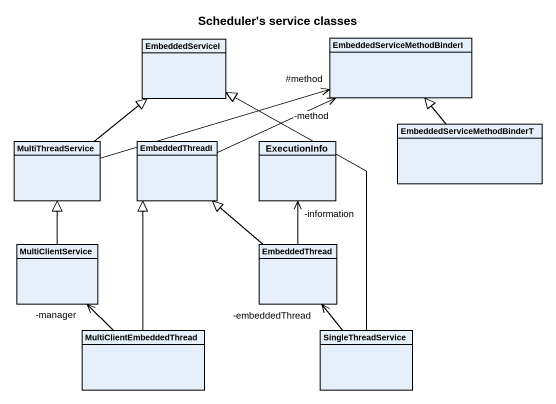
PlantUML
@startuml
title Scheduler's service classes
hide circle
hide empty members
class EmbeddedServiceI
class EmbeddedServiceMethodBinderI
class MultiThreadService
class EmbeddedThreadI
class ExecutionInfo
class EmbeddedServiceMethodBinderT
class MultiClientService
class EmbeddedThread
class MultiClientEmbeddedThread
class SingleThreadService
MultiThreadService -up-|> EmbeddedServiceI
MultiThreadService -right-> "#method" EmbeddedServiceMethodBinderI
EmbeddedThreadI -right-> "-method" EmbeddedServiceMethodBinderI
EmbeddedServiceMethodBinderT -up-|> EmbeddedServiceMethodBinderI
MultiClientService -up-|> MultiThreadService
EmbeddedThread -up-|> EmbeddedThreadI
EmbeddedThread -up-> "-information" ExecutionInfo
MultiClientEmbeddedThread -up-|> EmbeddedThreadI
MultiClientEmbeddedThread -up-> "-manager" MultiClientService
SingleThreadService -up-|> EmbeddedServiceI
SingleThreadService -up-> "-embeddedThread" EmbeddedThread
@enduml
